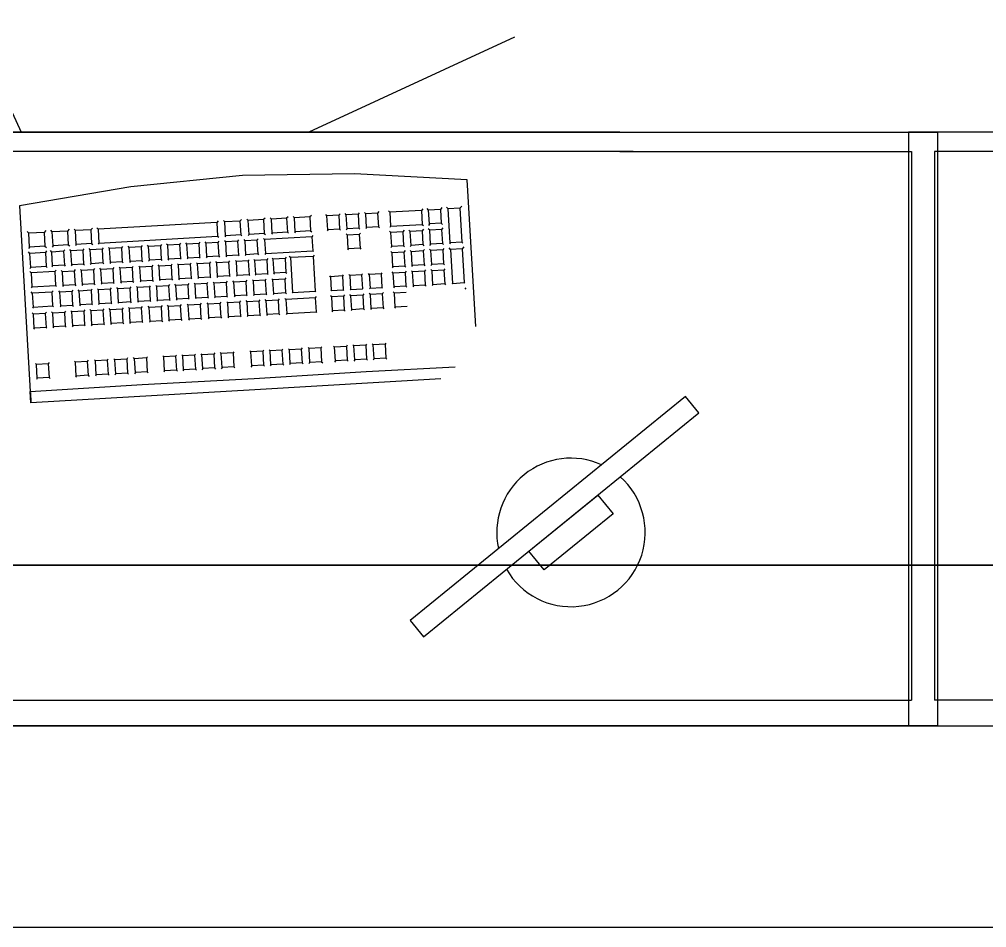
# Model space of a CAD drawing. Header units: inches. Extents: x 23 to 100097, y 11 to 104145.
# Drawn here: x 42482 to 43215, y 26370 to 27058 of the extents above; entities that cross this region are included whole.
import ezdxf

# ---------------------------------------------------------------- set-up
doc = ezdxf.new("R2010")
doc.units = ezdxf.units.IN
doc.header["$MEASUREMENT"] = 0
doc.layers.add('Divar', color=7, linetype='Continuous', lineweight=25)
doc.layers.add('TEKST', color=7, linetype='Continuous')

# ---------------------------------------------------------------- blocks, each defined once
blk = doc.blocks.new('ddddddddddddddddsss')
for p, q in [((93848.57368, -101295.14421), (93907.81223, -101423.28972)), ((94281.62075, -101351.29322), (94125.81531, -101423.28972)), ((94361.52183, -101423.30631), (93884.78636, -101423.30631)), ((93884.80338, -101423.28972), (94361.53471, -101423.28972)), ((94298.88357, -101423.28972), (94298.9556, -101423.30631)), ((94371.63011, -101437.78995), (93869.60033, -101438.02027)), ((94075.46102, -101456.12454), (93990.83282, -101464.61776)), ((94160.50836, -101454.86712), (94075.46102, -101456.12454)), ((94245.88615, -101459.30341), (94160.50836, -101454.86712)), ((94246.3711, -101467.66819), (94245.88615, -101459.30341)), ((93990.83282, -101464.61776), (93906.54458, -101478.97095)), ((94252.33618, -101570.54714), (94246.3711, -101467.66819)), ((93906.54458, -101478.97095), (93914.70257, -101619.6732)), ((94212.1411, -101481.25662), (94211.21241, -101482.57669)), ((94216.55008, -101482.26742), (94215.41569, -101481.05749)), ((94226.61087, -101480.37771), (94225.51638, -101481.74757)), ((94231.42439, -101481.40539), (94230.06383, -101479.95399)), ((94240.3907, -101480.88583), (94231.42439, -101481.40539)), ((94232.91442, -101507.10653), (94231.42439, -101481.40539)), ((94241.69032, -101479.25848), (94240.3907, -101480.88583)), ((94240.3907, -101480.88583), (94241.88072, -101506.58611)), ((94092.60341, -101488.37913), (94091.45686, -101489.51782)), ((94097.42166, -101489.17192), (94096.4645, -101488.1514)), ((94108.99564, -101488.50102), (94097.42166, -101489.17192)), ((94110.16223, -101487.34287), (94108.99564, -101488.50102)), ((94108.99564, -101488.50102), (94109.6059, -101499.02586)), ((94114.96045, -101488.1514), (94113.98727, -101487.11713)), ((94126.53428, -101487.48449), (94114.96045, -101488.1514)), ((94115.57071, -101498.67996), (94114.96045, -101488.1514)), ((94127.72047, -101486.30689), (94126.53428, -101487.48449)), ((94126.53428, -101487.48449), (94127.14454, -101498.00962)), ((94139.58513, -101486.72804), (94138.63642, -101485.71609)), ((94148.55143, -101486.20848), (94139.58513, -101486.72804)), ((94140.19538, -101497.25317), (94139.58513, -101486.72804)), ((94149.45208, -101485.08094), (94148.55143, -101486.20848)), ((94148.55143, -101486.20848), (94149.16169, -101496.73361)), ((94154.19781, -101485.88146), (94153.2418, -101484.86122)), ((94163.1641, -101485.36161), (94154.19781, -101485.88146)), ((94154.80806, -101496.40602), (94154.19781, -101485.88146)), ((94164.06905, -101484.22836), (94163.1641, -101485.36161)), ((94163.1641, -101485.36161), (94163.77436, -101495.88617)), ((94168.95253, -101485.02601), (94167.98192, -101483.99061)), ((94177.91855, -101484.50617), (94168.95253, -101485.02601)), ((94169.5625, -101495.55115), (94168.95253, -101485.02601)), ((94178.85782, -101483.33029), (94177.91855, -101484.50617)), ((94177.91855, -101484.50617), (94178.5288, -101495.0313)), ((94187.18282, -101483.96944), (94186.12024, -101482.83619)), ((94211.21241, -101482.57669), (94187.18282, -101483.96944)), ((94187.18282, -101483.96944), (94187.79308, -101494.49457)), ((94211.21241, -101482.57669), (94211.82238, -101493.10182)), ((94225.51638, -101481.74757), (94216.55008, -101482.26742)), ((94217.16034, -101492.79255), (94216.55008, -101482.26742)), ((94225.51638, -101481.74757), (94226.12664, -101492.2727)), ((93961.79437, -101495.85756), (93960.53759, -101497.10497)), ((93966.11659, -101496.78167), (93965.08061, -101495.67703)), ((94056.07402, -101491.56803), (93966.11659, -101496.78167)), ((94057.20698, -101490.44365), (94056.07402, -101491.56803)), ((94056.07402, -101491.56803), (94056.68427, -101502.09316)), ((94062.03896, -101491.22213), (94061.09969, -101490.2202)), ((94073.61295, -101490.5518), (94062.03896, -101491.22213)), ((94062.64922, -101501.74755), (94062.03896, -101491.22213)), ((94074.74291, -101489.42999), (94073.61295, -101490.5518)), ((94073.61295, -101490.5518), (94074.2232, -101501.07664)), ((94079.88273, -101490.18816), (94078.94203, -101489.1848)), ((94091.45686, -101489.51782), (94079.88273, -101490.18816)), ((94080.49299, -101500.71329), (94079.88273, -101490.18816)), ((94091.45686, -101489.51782), (94092.06712, -101500.04238)), ((94098.03192, -101499.69677), (94097.42166, -101489.17192)), ((94163.77436, -101495.88617), (94154.80806, -101496.40602)), ((94163.77436, -101495.88617), (94164.49921, -101496.60457)), ((94169.5625, -101495.55115), (94168.96841, -101496.39772)), ((94178.5288, -101495.0313), (94169.5625, -101495.55115)), ((94178.5288, -101495.0313), (94179.29055, -101495.78661)), ((94187.79308, -101494.49457), (94187.12346, -101495.44929)), ((94187.79308, -101494.49457), (94211.82238, -101493.10182)), ((94211.82238, -101493.10182), (94212.61817, -101493.99303)), ((94217.16034, -101492.79255), (94216.43135, -101493.83139)), ((94226.12664, -101492.2727), (94217.16034, -101492.79255)), ((94226.12664, -101492.2727), (94227.0559, -101493.19395)), ((94227.42325, -101495.79891), (94226.40487, -101497.07407)), ((93913.5729, -101499.82723), (93912.39573, -101498.57153)), ((93925.14695, -101499.15632), (93913.5729, -101499.82723)), ((93914.18315, -101510.35179), (93913.5729, -101499.82723)), ((93926.51774, -101497.79533), (93925.14695, -101499.15632)), ((93925.14695, -101499.15632), (93925.75721, -101509.67859)), ((93931.34321, -101498.79726), (93930.21382, -101497.59249)), ((93942.91727, -101498.12635), (93931.34321, -101498.79726)), ((93931.95347, -101509.3224), (93931.34321, -101498.79726)), ((93944.23091, -101496.82201), (93942.91727, -101498.12635)), ((93942.91727, -101498.12635), (93943.52752, -101508.65148)), ((93948.96354, -101497.77588), (93947.88128, -101496.62174)), ((93960.53759, -101497.10497), (93948.96354, -101497.77588)), ((93949.57379, -101508.30101), (93948.96354, -101497.77588)), ((93960.53759, -101497.10497), (93961.14778, -101507.63038)), ((93966.11659, -101496.78167), (93966.72685, -101507.3068)), ((93966.72685, -101507.3068), (94056.68427, -101502.09316)), ((94056.68427, -101502.09316), (94057.57033, -101502.78925)), ((94062.64922, -101501.74755), (94062.07415, -101502.56781)), ((94074.2232, -101501.07664), (94062.64922, -101501.74755)), ((94074.2232, -101501.07664), (94075.10912, -101501.77273)), ((94080.49299, -101500.71329), (94079.91678, -101501.53526)), ((94092.06712, -101500.04238), (94080.49299, -101500.71329)), ((94092.06712, -101500.04238), (94092.97034, -101500.75191)), ((94128.17723, -101502.59413), (94092.30787, -101504.67295)), ((94098.03192, -101499.69677), (94097.44183, -101500.53734)), ((94109.6059, -101499.02586), (94098.03192, -101499.69677)), ((94109.6059, -101499.02586), (94110.53001, -101499.7517)), ((94115.57071, -101498.67996), (94114.9676, -101499.54027)), ((94127.14454, -101498.00962), (94115.57071, -101498.67996)), ((94127.14454, -101498.00962), (94128.08925, -101498.75206)), ((94128.84142, -101501.57331), (94128.17723, -101502.59413)), ((94128.17723, -101502.59413), (94128.78749, -101513.11869)), ((94140.19538, -101497.25317), (94139.61388, -101498.0823)), ((94149.16169, -101496.73361), (94140.19538, -101497.25317)), ((94149.16169, -101496.73361), (94149.88238, -101497.44772)), ((94155.08644, -101501.2071), (94154.20696, -101500.2684)), ((94154.80806, -101496.40602), (94154.22627, -101497.23571)), ((94164.05274, -101500.68754), (94155.08644, -101501.2071)), ((94155.6967, -101511.73252), (94155.08644, -101501.2071)), ((94164.88558, -101499.64441), (94164.05274, -101500.68754)), ((94164.05274, -101500.68754), (94164.66299, -101511.21267)), ((94188.07146, -101499.29594), (94187.08526, -101498.24365)), ((94197.03776, -101498.77609), (94188.07146, -101499.29594)), ((94188.68171, -101509.8205), (94188.07146, -101499.29594)), ((94197.99191, -101497.58133), (94197.03776, -101498.77609)), ((94197.03776, -101498.77609), (94197.64802, -101509.30065)), ((94202.68413, -101498.44851), (94201.66203, -101497.35817)), ((94211.65043, -101497.92894), (94202.68413, -101498.44851)), ((94203.29439, -101508.97392), (94202.68413, -101498.44851)), ((94212.63863, -101496.69184), (94211.65043, -101497.92894)), ((94211.65043, -101497.92894), (94212.26069, -101508.45408)), ((94217.43857, -101497.59249), (94216.38071, -101496.46524)), ((94226.40487, -101497.07407), (94217.43857, -101497.59249)), ((94218.04883, -101508.11848), (94217.43857, -101497.59249)), ((94226.40487, -101497.07407), (94227.01513, -101507.59863)), ((93914.18315, -101510.35179), (93913.4405, -101511.41065)), ((93925.75721, -101509.67859), (93914.18315, -101510.35179)), ((93925.75721, -101509.67859), (93926.85613, -101510.54062)), ((93931.95347, -101509.3224), (93931.25009, -101510.32547)), ((93943.52752, -101508.65148), (93931.95347, -101509.3224)), ((93943.52752, -101508.65148), (93944.56636, -101509.46773)), ((93949.57379, -101508.30101), (93948.90904, -101509.24858)), ((93961.14778, -101507.63038), (93949.57379, -101508.30101)), ((93961.14778, -101507.63038), (93962.12717, -101508.39972)), ((93966.72685, -101507.3068), (93966.09985, -101508.20088)), ((93969.90966, -101510.77551), (93969.07932, -101511.81492)), ((93974.847, -101511.48046), (93973.96609, -101510.54062)), ((93983.81338, -101510.96062), (93974.847, -101511.48046)), ((93984.64214, -101509.92292), (93983.81338, -101510.96062)), ((93983.81338, -101510.96062), (93984.42356, -101521.48603)), ((93989.75064, -101510.61672), (93988.87145, -101509.67859)), ((93998.71694, -101510.09716), (93989.75064, -101510.61672)), ((93990.36089, -101521.14185), (93989.75064, -101510.61672)), ((93999.53906, -101509.06404), (93998.71694, -101510.09716)), ((93998.71694, -101510.09716), (93999.3272, -101520.62229)), ((94004.31554, -101509.77243), (94003.44635, -101508.84546)), ((94013.28155, -101509.24858), (94004.31554, -101509.77243)), ((94004.92579, -101520.29757), (94004.31554, -101509.77243)), ((94014.09108, -101508.2395), (94013.28155, -101509.24858)), ((94013.28155, -101509.24858), (94013.89181, -101519.778)), ((94018.88029, -101508.92872), (94018.0247, -101508.01576)), ((94027.84659, -101508.40887), (94018.88029, -101508.92872)), ((94019.49055, -101519.45328), (94018.88029, -101508.92872)), ((94028.6431, -101507.4118), (94027.84659, -101508.40887)), ((94027.84659, -101508.40887), (94028.45684, -101518.93343)), ((94033.4027, -101508.08672), (94032.56098, -101507.18836)), ((94042.369, -101507.56687), (94033.4027, -101508.08672)), ((94034.01295, -101518.61128), (94033.4027, -101508.08672)), ((94043.15263, -101506.58611), (94042.369, -101507.56687)), ((94042.369, -101507.56687), (94042.97926, -101518.09229)), ((94047.96759, -101507.24243), (94047.13947, -101506.35923)), ((94056.93389, -101506.72315), (94047.96759, -101507.24243)), ((94048.57785, -101517.76756), (94047.96759, -101507.24243)), ((94057.71238, -101505.74869), (94056.93389, -101506.72315)), ((94056.93389, -101506.72315), (94057.54415, -101517.24771)), ((94062.82875, -101506.38097), (94062.00263, -101505.49978)), ((94071.79505, -101505.86199), (94062.82875, -101506.38097)), ((94063.439, -101516.90611), (94062.82875, -101506.38097)), ((94072.57325, -101504.88752), (94071.79505, -101505.86199)), ((94071.79505, -101505.86199), (94072.40531, -101516.38654)), ((94077.56302, -101505.52725), (94076.73689, -101504.64605)), ((94086.52903, -101505.00769), (94077.56302, -101505.52725)), ((94078.17327, -101516.05238), (94077.56302, -101505.52725)), ((94087.3151, -101504.02321), (94086.52903, -101505.00769)), ((94086.52903, -101505.00769), (94087.13929, -101515.53282)), ((94092.30787, -101504.67295), (94091.46944, -101503.77888)), ((94092.30787, -101504.67295), (94092.91813, -101515.19751)), ((94188.68171, -101509.8205), (94188.0746, -101510.68596)), ((94197.64802, -101509.30065), (94188.68171, -101509.8205)), ((94197.64802, -101509.30065), (94198.42579, -101510.07198)), ((94203.29439, -101508.97392), (94202.65781, -101509.88086)), ((94212.26069, -101508.45408), (94203.29439, -101508.97392)), ((94212.26069, -101508.45408), (94213.07522, -101509.26145)), ((94218.04883, -101508.11848), (94217.38564, -101509.06404)), ((94227.01513, -101507.59863), (94218.04883, -101508.11848)), ((94227.01513, -101507.59863), (94227.83839, -101508.40887)), ((94233.20152, -101512.05753), (94232.08329, -101510.86449)), ((94232.91442, -101507.10653), (94232.32433, -101507.94796)), ((94241.88072, -101506.58611), (94232.91442, -101507.10653)), ((94241.88072, -101506.58611), (94242.61343, -101507.3068)), ((94243.22282, -101510.21704), (94242.16782, -101511.53797)), ((93914.46175, -101515.15316), (93913.39065, -101514.01104)), ((93926.15975, -101514.47509), (93914.46175, -101515.15316)), ((93915.07201, -101525.67829), (93914.46175, -101515.15316)), ((93927.04388, -101513.25516), (93926.15975, -101514.47509)), ((93926.15975, -101514.47509), (93926.77001, -101525.00023)), ((93930.93631, -101514.02506), (93929.91907, -101512.94073)), ((93939.90261, -101513.50607), (93930.93631, -101514.02506)), ((93931.54656, -101524.55047), (93930.93631, -101514.02506)), ((93940.83308, -101512.34106), (93939.90261, -101513.50607)), ((93939.90261, -101513.50607), (93940.51286, -101524.03063)), ((93945.54812, -101513.17848), (93944.60827, -101512.17541)), ((93954.51442, -101512.65864), (93945.54812, -101513.17848)), ((93946.15838, -101523.70361), (93945.54812, -101513.17848)), ((93955.3728, -101511.58404), (93954.51442, -101512.65864)), ((93954.51442, -101512.65864), (93955.12468, -101523.18405)), ((93960.11302, -101512.33477), (93959.21215, -101511.37375)), ((93969.07932, -101511.81492), (93960.11302, -101512.33477)), ((93960.72327, -101522.85933), (93960.11302, -101512.33477)), ((93969.07932, -101511.81492), (93969.68929, -101522.33976)), ((93975.45725, -101522.0056), (93974.847, -101511.48046)), ((94042.97926, -101518.09229), (94034.01295, -101518.61128)), ((94042.97926, -101518.09229), (94043.57664, -101518.68395)), ((94048.57785, -101517.76756), (94048.09562, -101518.45478)), ((94057.54415, -101517.24771), (94048.57785, -101517.76756)), ((94057.54415, -101517.24771), (94058.14125, -101517.83966)), ((94063.439, -101516.90611), (94062.95678, -101517.59361)), ((94072.40531, -101516.38654), (94063.439, -101516.90611)), ((94072.40531, -101516.38654), (94073.0024, -101516.9782)), ((94078.17327, -101516.05238), (94077.69133, -101516.73931)), ((94087.13929, -101515.53282), (94078.17327, -101516.05238)), ((94087.13929, -101515.53282), (94087.74454, -101516.13277)), ((94092.91813, -101515.19751), (94092.42589, -101515.8996)), ((94092.91813, -101515.19751), (94128.78749, -101513.11869)), ((94108.60311, -101517.98729), (94107.82177, -101518.96576)), ((94111.99714, -101518.26624), (94110.99464, -101517.38562)), ((94128.98261, -101517.42367), (94111.99714, -101518.26624)), ((94111.99714, -101518.26624), (94113.53323, -101544.75474)), ((94128.78749, -101513.11869), (94129.32149, -101513.76213)), ((94129.84778, -101516.32074), (94128.98261, -101517.42367)), ((94128.98261, -101517.42367), (94130.51039, -101543.77426)), ((94155.6967, -101511.73252), (94155.17785, -101512.47238)), ((94164.66299, -101511.21267), (94155.6967, -101511.73252)), ((94164.66299, -101511.21267), (94165.30987, -101511.85383)), ((94188.95995, -101514.62158), (94188.05, -101513.65084)), ((94197.92639, -101514.10202), (94188.95995, -101514.62158)), ((94189.57021, -101525.14671), (94188.95995, -101514.62158)), ((94198.80845, -101512.99738), (94197.92639, -101514.10202)), ((94197.92639, -101514.10202), (94198.53665, -101524.62715)), ((94203.57277, -101513.775), (94202.62705, -101512.76592)), ((94212.53907, -101513.25516), (94203.57277, -101513.775)), ((94204.18302, -101524.29957), (94203.57277, -101513.775)), ((94213.45488, -101512.10846), (94212.53907, -101513.25516)), ((94212.53907, -101513.25516), (94213.14932, -101523.78057)), ((94218.3272, -101512.91956), (94217.35403, -101511.88129)), ((94227.29351, -101512.39971), (94218.3272, -101512.91956)), ((94218.93746, -101523.44469), (94218.3272, -101512.91956)), ((94228.21204, -101511.25015), (94227.29351, -101512.39971)), ((94227.29351, -101512.39971), (94227.90376, -101522.92484)), ((94242.16782, -101511.53797), (94233.20152, -101512.05753)), ((94233.20152, -101512.05753), (94234.69183, -101537.75868)), ((94242.16782, -101511.53797), (94243.65784, -101537.23882)), ((93915.07201, -101525.67829), (93914.4164, -101526.61356)), ((93926.77001, -101525.00023), (93915.07201, -101525.67829)), ((93926.77001, -101525.00023), (93927.48362, -101525.77385)), ((93931.54656, -101524.55047), (93930.93509, -101525.42223)), ((93940.51286, -101524.03063), (93931.54656, -101524.55047)), ((93940.51286, -101524.03063), (93941.24235, -101524.75361)), ((93946.15838, -101523.70361), (93945.60992, -101524.48582)), ((93955.12468, -101523.18405), (93946.15838, -101523.70361)), ((93955.12468, -101523.18405), (93955.77649, -101523.82778)), ((93960.72327, -101522.85933), (93960.20121, -101523.60348)), ((93969.68929, -101522.33976), (93960.72327, -101522.85933)), ((93969.68929, -101522.33976), (93970.33445, -101522.97949)), ((93975.45725, -101522.0056), (93974.93698, -101522.74746)), ((93984.42356, -101521.48603), (93975.45725, -101522.0056)), ((93982.92181, -101526.39011), (93982.10298, -101525.51664)), ((93984.42356, -101521.48603), (93985.06664, -101522.12347)), ((93990.36089, -101521.14185), (93989.84205, -101521.88143)), ((93999.3272, -101520.62229), (93990.36089, -101521.14185)), ((93992.65801, -101524.90667), (93991.88811, -101525.87055)), ((93997.82545, -101525.52666), (93997.01077, -101524.65748)), ((94006.79146, -101525.00681), (93997.82545, -101525.52666)), ((93998.43571, -101536.05121), (93997.82545, -101525.52666)), ((93999.3272, -101520.62229), (93999.96349, -101521.25257)), ((94004.92579, -101520.29757), (94004.41553, -101521.02541)), ((94013.89181, -101519.778), (94004.92579, -101520.29757)), ((94007.54935, -101524.05752), (94006.79146, -101525.00681)), ((94006.79146, -101525.00681), (94007.40172, -101535.53194)), ((94012.39006, -101524.68208), (94011.5894, -101523.82778)), ((94021.35636, -101524.16252), (94012.39006, -101524.68208)), ((94013.00032, -101535.2075), (94012.39006, -101524.68208)), ((94013.89181, -101519.778), (94014.51437, -101520.39484)), ((94019.49055, -101519.45328), (94018.99158, -101520.1651)), ((94028.45684, -101518.93343), (94019.49055, -101519.45328)), ((94022.10137, -101523.22954), (94021.35636, -101524.16252)), ((94021.35636, -101524.16252), (94021.96661, -101534.68765)), ((94026.9551, -101523.83779), (94026.16789, -101522.99637)), ((94035.9214, -101523.31881), (94026.9551, -101523.83779)), ((94027.56535, -101534.36293), (94026.9551, -101523.83779)), ((94028.45684, -101518.93343), (94029.06524, -101519.5371)), ((94034.01295, -101518.61128), (94033.52515, -101519.30736)), ((94036.65353, -101522.40184), (94035.9214, -101523.31881)), ((94035.9214, -101523.31881), (94036.53166, -101533.84336)), ((94041.4775, -101522.99637), (94040.70202, -101522.16925)), ((94050.44381, -101522.47681), (94041.4775, -101522.99637)), ((94042.08776, -101533.52178), (94041.4775, -101522.99637)), ((94051.17423, -101521.56214), (94050.44381, -101522.47681)), ((94050.44381, -101522.47681), (94051.05406, -101533.00194)), ((94056.04211, -101522.15208), (94055.26692, -101521.32525)), ((94065.00842, -101521.63252), (94056.04211, -101522.15208)), ((94056.65237, -101532.67721), (94056.04211, -101522.15208)), ((94065.73883, -101520.71842), (94065.00842, -101521.63252)), ((94065.00842, -101521.63252), (94065.61867, -101532.15765)), ((94070.90356, -101521.29091), (94070.12836, -101520.46408)), ((94079.86957, -101520.77106), (94070.90356, -101521.29091)), ((94071.51381, -101531.81604), (94070.90356, -101521.29091)), ((94080.60113, -101519.85582), (94079.86957, -101520.77106)), ((94079.86957, -101520.77106), (94080.47983, -101531.2962)), ((94084.96376, -101520.47638), (94084.18414, -101519.64439)), ((94093.93007, -101519.95653), (94084.96376, -101520.47638)), ((94085.57402, -101531.00094), (94084.96376, -101520.47638)), ((94094.67394, -101519.02555), (94093.93007, -101519.95653)), ((94093.93007, -101519.95653), (94094.54033, -101530.48109)), ((94098.85546, -101519.4856), (94098.03564, -101518.61128)), ((94107.82177, -101518.96576), (94098.85546, -101519.4856)), ((94099.46572, -101530.01074), (94098.85546, -101519.4856)), ((94107.82177, -101518.96576), (94108.43202, -101529.49089)), ((94189.57021, -101525.14671), (94189.02589, -101525.92262)), ((94198.53665, -101524.62715), (94189.57021, -101525.14671)), ((94198.53665, -101524.62715), (94199.23646, -101525.32095)), ((94204.18302, -101524.29957), (94203.60938, -101525.11753)), ((94213.14932, -101523.78057), (94204.18302, -101524.29957)), ((94213.14932, -101523.78057), (94213.86301, -101524.48582)), ((94218.93746, -101523.44469), (94218.36097, -101524.26666)), ((94227.90376, -101522.92484), (94218.93746, -101523.44469)), ((94227.90376, -101522.92484), (94228.61945, -101523.63466)), ((93915.31462, -101529.86654), (93914.38207, -101528.87176)), ((93933.31253, -101528.8237), (93915.31462, -101529.86654)), ((93915.31462, -101529.86654), (93915.92488, -101540.3911)), ((93934.2498, -101527.78), (93933.31253, -101528.8237)), ((93933.31253, -101528.8237), (93933.92278, -101539.34826)), ((93939.01111, -101528.93499), (93938.10496, -101527.96882)), ((93947.97713, -101528.41457), (93939.01111, -101528.93499)), ((93939.62137, -101539.46013), (93939.01111, -101528.93499)), ((93948.80361, -101527.38117), (93947.97713, -101528.41457)), ((93947.97713, -101528.41457), (93948.58739, -101538.94027)), ((93953.62293, -101528.08813), (93952.7938, -101527.2035)), ((93962.58923, -101527.56857), (93953.62293, -101528.08813)), ((93954.23318, -101538.61355), (93953.62293, -101528.08813)), ((93963.36264, -101526.60011), (93962.58923, -101527.56857)), ((93962.58923, -101527.56857), (93963.19949, -101538.0937)), ((93968.18754, -101527.24384), (93967.36693, -101526.36923)), ((93977.15384, -101526.72428), (93968.18754, -101527.24384)), ((93968.79779, -101537.76926), (93968.18754, -101527.24384)), ((93977.92553, -101525.75869), (93977.15384, -101526.72428)), ((93977.15384, -101526.72428), (93977.7641, -101537.24941)), ((93991.88811, -101525.87055), (93982.92181, -101526.39011)), ((93983.53207, -101536.91553), (93982.92181, -101526.39011)), ((93991.88811, -101525.87055), (93992.49836, -101536.39568)), ((94051.05406, -101533.00194), (94042.08776, -101533.52178)), ((94051.05406, -101533.00194), (94051.59923, -101533.5421)), ((94056.65237, -101532.67721), (94056.21235, -101533.30492)), ((94065.61867, -101532.15765), (94056.65237, -101532.67721)), ((94065.61867, -101532.15765), (94066.16398, -101532.69781)), ((94071.51381, -101531.81604), (94071.07379, -101532.44347)), ((94080.47983, -101531.2962), (94071.51381, -101531.81604)), ((94080.47983, -101531.2962), (94081.026, -101531.83779)), ((94085.57402, -101531.00094), (94085.13014, -101531.63437)), ((94094.54033, -101530.48109), (94085.57402, -101531.00094)), ((94094.54033, -101530.48109), (94095.0998, -101531.03613)), ((94099.46572, -101530.01074), (94098.98908, -101530.69051)), ((94108.43202, -101529.49089), (94099.46572, -101530.01074)), ((94108.43202, -101529.49089), (94109.03227, -101530.0857)), ((94142.25118, -101532.70668), (94141.61946, -101532.03291)), ((94151.21747, -101532.18683), (94142.25118, -101532.70668)), ((94142.25118, -101532.70668), (94142.86143, -101543.23181)), ((94151.81243, -101531.44153), (94151.21747, -101532.18683)), ((94151.21747, -101532.18683), (94151.82773, -101542.70967)), ((94156.86385, -101531.85924), (94156.23185, -101531.18547)), ((94165.83015, -101531.34025), (94156.86385, -101531.85924)), ((94156.86385, -101531.85924), (94157.47411, -101542.38466)), ((94166.42896, -101530.59067), (94165.83015, -101531.34025)), ((94165.83015, -101531.34025), (94166.44041, -101541.86481)), ((94171.61828, -101531.00094), (94170.97141, -101530.31429)), ((94180.58459, -101530.48109), (94171.61828, -101531.00094)), ((94171.61828, -101531.00094), (94172.22854, -101541.52979)), ((94181.21773, -101529.69202), (94180.58459, -101530.48109)), ((94180.58459, -101530.48109), (94181.19485, -101541.00994)), ((94189.84858, -101529.94808), (94189.01516, -101529.05859)), ((94198.81489, -101529.42823), (94189.84858, -101529.94808)), ((94190.45884, -101540.47321), (94189.84858, -101529.94808)), ((94199.6247, -101528.41457), (94198.81489, -101529.42823)), ((94198.81489, -101529.42823), (94199.42514, -101539.95336)), ((94204.46126, -101529.10065), (94203.59608, -101528.17797)), ((94213.42756, -101528.58166), (94204.46126, -101529.10065)), ((94205.07151, -101539.62606), (94204.46126, -101529.10065)), ((94214.2441, -101527.55913), (94213.42756, -101528.58166)), ((94213.42756, -101528.58166), (94214.03782, -101539.10622)), ((94219.21612, -101528.24577), (94218.34866, -101527.32081)), ((94228.18214, -101527.72621), (94219.21612, -101528.24577)), ((94219.82638, -101538.77119), (94219.21612, -101528.24577)), ((94229.00068, -101526.70139), (94228.18214, -101527.72621)), ((94228.18214, -101527.72621), (94228.7924, -101538.25134)), ((93915.92488, -101540.3911), (93933.92278, -101539.34826)), ((93933.92278, -101539.34826), (93934.61422, -101539.95336)), ((93939.62137, -101539.46013), (93939.10045, -101540.20256)), ((93948.58739, -101538.94027), (93939.62137, -101539.46013)), ((93948.58739, -101538.94027), (93949.2108, -101539.55854)), ((93954.23318, -101538.61355), (93953.7609, -101539.28617)), ((93963.19949, -101538.0937), (93954.23318, -101538.61355)), ((93963.19949, -101538.0937), (93963.78307, -101538.67191)), ((93968.79779, -101537.76926), (93968.3273, -101538.43989)), ((93977.7641, -101537.24941), (93968.79779, -101537.76926)), ((93977.7641, -101537.24941), (93978.34567, -101537.82591)), ((93983.53207, -101536.91553), (93983.06307, -101537.58387)), ((93992.49836, -101536.39568), (93983.53207, -101536.91553)), ((93992.49836, -101536.39568), (93993.07787, -101536.96989)), ((93995.97007, -101541.00994), (93995.17729, -101540.16565)), ((93998.43571, -101536.05121), (93997.97021, -101536.71497)), ((94007.40172, -101535.53194), (93998.43571, -101536.05121)), ((94005.67409, -101539.56856), (94004.93638, -101540.4921)), ((94007.40172, -101535.53194), (94007.96863, -101536.09384)), ((94010.53497, -101540.16565), (94009.75577, -101539.33596)), ((94019.50127, -101539.64752), (94010.53497, -101540.16565)), ((94011.14522, -101550.6925), (94010.53497, -101540.16565)), ((94013.00032, -101535.2075), (94012.54627, -101535.85495)), ((94021.96661, -101534.68765), (94013.00032, -101535.2075)), ((94020.22611, -101538.74001), (94019.50127, -101539.64752)), ((94019.50127, -101539.64752), (94020.11153, -101550.17294)), ((94021.96661, -101534.68765), (94022.5198, -101535.23611)), ((94025.10001, -101539.32308), (94024.33411, -101538.50626)), ((94034.06603, -101538.8038), (94025.10001, -101539.32308)), ((94025.70998, -101549.84821), (94025.10001, -101539.32308)), ((94027.56535, -101534.36293), (94027.12232, -101534.99464)), ((94036.53166, -101533.84336), (94027.56535, -101534.36293)), ((94034.78371, -101537.90516), (94034.06603, -101538.8038)), ((94034.06603, -101538.8038), (94034.67628, -101549.32836)), ((94036.53166, -101533.84336), (94037.07711, -101534.3841)), ((94039.62242, -101538.48165), (94038.86038, -101537.66884)), ((94048.58843, -101537.96181), (94039.62242, -101538.48165)), ((94040.23267, -101549.00679), (94039.62242, -101538.48165)), ((94042.08776, -101533.52178), (94041.64745, -101534.14921)), ((94049.30627, -101537.06373), (94048.58843, -101537.96181)), ((94048.58843, -101537.96181), (94049.19869, -101548.48722)), ((94054.18703, -101537.63737), (94053.42499, -101536.82455)), ((94063.15333, -101537.11752), (94054.18703, -101537.63737)), ((94054.79728, -101548.1625), (94054.18703, -101537.63737)), ((94063.87087, -101536.21944), (94063.15333, -101537.11752)), ((94063.15333, -101537.11752), (94063.76359, -101547.64265)), ((94069.04818, -101536.77591), (94068.28643, -101535.96396)), ((94078.01449, -101536.25635), (94069.04818, -101536.77591)), ((94069.65844, -101547.30105), (94069.04818, -101536.77591)), ((94078.73203, -101535.35856), (94078.01449, -101536.25635)), ((94078.01449, -101536.25635), (94078.62474, -101546.78148)), ((94083.78245, -101535.92218), (94083.01813, -101535.10651)), ((94092.74875, -101535.40262), (94083.78245, -101535.92218)), ((94084.39271, -101546.44731), (94083.78245, -101535.92218)), ((94093.47803, -101534.48967), (94092.74875, -101535.40262)), ((94092.74875, -101535.40262), (94093.35901, -101545.92775)), ((94098.6436, -101535.06102), (94097.86555, -101534.23075)), ((94107.60991, -101534.54117), (94098.6436, -101535.06102)), ((94099.25386, -101545.58614), (94098.6436, -101535.06102)), ((94108.35235, -101533.61191), (94107.60991, -101534.54117)), ((94107.60991, -101534.54117), (94108.22017, -101545.0663)), ((94199.42514, -101539.95336), (94190.45884, -101540.47321)), ((94199.42514, -101539.95336), (94200.02924, -101540.55246)), ((94205.07151, -101539.62606), (94204.58342, -101540.32215)), ((94214.03782, -101539.10622), (94205.07151, -101539.62606)), ((94214.03782, -101539.10622), (94214.64407, -101539.70674)), ((94219.82638, -101538.77119), (94219.33643, -101539.46899)), ((94228.7924, -101538.25134), (94219.82638, -101538.77119)), ((94228.7924, -101538.25134), (94229.40051, -101538.85359)), ((94234.69183, -101537.75868), (94234.30573, -101538.19441)), ((94234.69183, -101537.75868), (94243.65784, -101537.23882)), ((94243.65784, -101537.23882), (94244.12548, -101537.65253)), ((93916.20347, -101545.19247), (93915.31283, -101544.24261)), ((93915.92488, -101540.3911), (93915.38257, -101541.15986)), ((93931.01362, -101544.33388), (93916.20347, -101545.19247)), ((93916.20347, -101545.19247), (93916.81372, -101555.7176)), ((93931.91542, -101543.33023), (93931.01362, -101544.33388)), ((93931.01362, -101544.33388), (93931.62359, -101554.85929)), ((93937.15574, -101544.42), (93936.29643, -101543.50361)), ((93946.12204, -101543.901), (93937.15574, -101544.42)), ((93937.766, -101554.94541), (93937.15574, -101544.42)), ((93946.91011, -101542.91424), (93946.12204, -101543.901)), ((93946.12204, -101543.901), (93946.7323, -101554.42556)), ((93951.76784, -101543.57227), (93950.9689, -101542.7214)), ((93960.73386, -101543.05242), (93951.76784, -101543.57227)), ((93952.3781, -101554.09683), (93951.76784, -101543.57227)), ((93961.48502, -101542.11315), (93960.73386, -101543.05242)), ((93960.73386, -101543.05242), (93961.34411, -101553.57699)), ((93966.33245, -101542.72913), (93965.53558, -101541.8754)), ((93975.29875, -101542.20985), (93966.33245, -101542.72913)), ((93966.94271, -101553.25426), (93966.33245, -101542.72913)), ((93976.0482, -101541.27172), (93975.29875, -101542.20985)), ((93975.29875, -101542.20985), (93975.90901, -101552.73441)), ((93981.06679, -101541.8754), (93980.27164, -101541.02739)), ((93990.03302, -101541.35555), (93981.06679, -101541.8754)), ((93981.67697, -101552.40053), (93981.06679, -101541.8754)), ((93990.78046, -101540.42), (93990.03302, -101541.35555)), ((93990.03302, -101541.35555), (93990.64299, -101551.88097)), ((94004.93638, -101540.4921), (93995.97007, -101541.00994)), ((93996.58033, -101551.53679), (93995.97007, -101541.00994)), ((94004.93638, -101540.4921), (94005.54664, -101551.01722)), ((94063.76359, -101547.64265), (94054.79728, -101548.1625)), ((94063.76359, -101547.64265), (94064.29502, -101548.16965)), ((94069.65844, -101547.30105), (94069.22957, -101547.91273)), ((94078.62474, -101546.78148), (94069.65844, -101547.30105)), ((94078.62474, -101546.78148), (94079.15589, -101547.3082)), ((94084.39271, -101546.44731), (94083.96155, -101547.06215)), ((94093.35901, -101545.92775), (94084.39271, -101546.44731)), ((94093.35901, -101545.92775), (94093.90274, -101546.46677)), ((94099.25386, -101545.58614), (94098.81126, -101546.21729)), ((94108.22017, -101545.0663), (94099.25386, -101545.58614)), ((94108.22017, -101545.0663), (94108.77506, -101545.61647)), ((94113.53323, -101544.75474), (94113.19834, -101545.23567)), ((94113.53323, -101544.75474), (94130.51039, -101543.77426)), ((94130.51039, -101543.77426), (94130.88476, -101544.18796)), ((94143.13966, -101548.0329), (94142.29952, -101547.13653)), ((94142.86143, -101543.23181), (94142.54614, -101543.68128)), ((94142.86143, -101543.23181), (94151.82773, -101542.70967)), ((94152.10597, -101547.51333), (94143.13966, -101548.0329)), ((94151.82773, -101542.70967), (94152.21826, -101543.09877)), ((94152.89761, -101546.52256), (94152.10597, -101547.51333)), ((94152.10597, -101547.51333), (94152.71623, -101558.03789)), ((94157.75234, -101547.18574), (94156.91191, -101546.2891)), ((94157.47411, -101542.38466), (94157.15882, -101542.83384)), ((94157.47411, -101542.38466), (94166.44041, -101541.86481)), ((94166.71864, -101546.6659), (94157.75234, -101547.18574)), ((94158.3626, -101557.71088), (94157.75234, -101547.18574)), ((94166.44041, -101541.86481), (94166.83408, -101542.25506)), ((94167.51443, -101545.66998), (94166.71864, -101546.6659)), ((94166.71864, -101546.6659), (94167.3289, -101557.19131)), ((94172.50692, -101546.33087), (94171.65176, -101545.41849)), ((94172.22854, -101541.52979), (94171.90039, -101541.99728)), ((94172.22854, -101541.52979), (94181.19485, -101541.00994)), ((94181.47322, -101545.81102), (94172.50692, -101546.33087)), ((94173.11717, -101556.85543), (94172.50692, -101546.33087)), ((94181.19485, -101541.00994), (94181.62557, -101541.43709)), ((94182.3032, -101544.77218), (94181.47322, -101545.81102)), ((94181.47322, -101545.81102), (94182.08348, -101556.33644)), ((94190.73722, -101545.27372), (94189.83771, -101544.31471)), ((94190.45884, -101540.47321), (94189.97719, -101541.15986)), ((94199.70352, -101544.75474), (94190.73722, -101545.27372)), ((94191.34747, -101555.79914), (94190.73722, -101545.27372)), ((94244.79982, -101541.12009), (94243.94495, -101542.19011)), ((93916.81372, -101555.7176), (93931.62359, -101554.85929)), ((93931.62359, -101554.85929), (93932.27719, -101555.43579)), ((93937.766, -101554.94541), (93937.28113, -101555.63664)), ((93946.7323, -101554.42556), (93937.766, -101554.94541)), ((93946.7323, -101554.42556), (93947.33168, -101555.0198)), ((93952.3781, -101554.09683), (93951.92548, -101554.74371)), ((93961.34411, -101553.57699), (93952.3781, -101554.09683)), ((93961.34411, -101553.57699), (93961.90337, -101554.13317)), ((93966.94271, -101553.25426), (93966.4916, -101553.8977)), ((93975.90901, -101552.73441), (93966.94271, -101553.25426)), ((93975.90901, -101552.73441), (93976.46655, -101553.28716)), ((93981.67697, -101552.40053), (93981.22758, -101553.04111)), ((93990.64299, -101551.88097), (93981.67697, -101552.40053)), ((93990.64299, -101551.88097), (93991.19846, -101552.43114)), ((93996.58033, -101551.53679), (93996.13273, -101552.17508)), ((94005.54664, -101551.01722), (93996.58033, -101551.53679)), ((94005.54664, -101551.01722), (94006.0918, -101551.55739)), ((94011.14522, -101550.6925), (94010.70878, -101551.31477)), ((94020.11153, -101550.17294), (94011.14522, -101550.6925)), ((94014.65885, -101554.5546), (94013.88422, -101555.5242)), ((94019.42131, -101555.20319), (94018.60191, -101554.32886)), ((94028.38761, -101554.68334), (94019.42131, -101555.20319)), ((94020.11153, -101550.17294), (94020.64325, -101550.70023)), ((94025.70998, -101549.84821), (94025.28068, -101550.46047)), ((94034.67628, -101549.32836), (94025.70998, -101549.84821)), ((94029.15966, -101553.71718), (94028.38761, -101554.68334)), ((94028.38761, -101554.68334), (94028.99786, -101565.20847)), ((94034.48116, -101554.32886), (94033.66162, -101553.45654)), ((94043.44746, -101553.81102), (94034.48116, -101554.32886)), ((94035.09142, -101564.85514), (94034.48116, -101554.32886)), ((94034.67628, -101549.32836), (94035.208, -101549.85537)), ((94040.23267, -101549.00679), (94039.80352, -101549.61847)), ((94049.19869, -101548.48722), (94040.23267, -101549.00679)), ((94044.21908, -101552.84456), (94043.44746, -101553.81102)), ((94043.44746, -101553.81102), (94044.05772, -101564.33557)), ((94049.49781, -101553.45654), (94048.67842, -101552.58564)), ((94049.19869, -101548.48722), (94049.73013, -101549.01394)), ((94058.46412, -101552.94012), (94049.49781, -101553.45654)), ((94050.10807, -101563.9851), (94049.49781, -101553.45654)), ((94054.79728, -101548.1625), (94054.36841, -101548.77418)), ((94059.23573, -101551.97395), (94058.46412, -101552.94012)), ((94058.46412, -101552.94012), (94059.07437, -101563.46554)), ((94064.38615, -101552.5968), (94063.56703, -101551.72333)), ((94073.35245, -101552.07724), (94064.38615, -101552.5968)), ((94064.9964, -101563.12193), (94064.38615, -101552.5968)), ((94074.12421, -101551.11164), (94073.35245, -101552.07724)), ((94073.35245, -101552.07724), (94073.9627, -101562.60237)), ((94079.06076, -101551.74679), (94078.2418, -101550.87303)), ((94088.02706, -101551.22694), (94079.06076, -101551.74679)), ((94079.67102, -101562.27192), (94079.06076, -101551.74679)), ((94088.80541, -101550.25248), (94088.02706, -101551.22694)), ((94088.02706, -101551.22694), (94088.63732, -101561.75207)), ((94093.60691, -101550.90336), (94092.77693, -101550.01816)), ((94102.57322, -101550.3838), (94093.60691, -101550.90336)), ((94094.21717, -101561.42877), (94093.60691, -101550.90336)), ((94103.36415, -101549.39359), (94102.57322, -101550.3838)), ((94102.57322, -101550.3838), (94103.18348, -101560.90893)), ((94108.48123, -101550.04162), (94107.64152, -101549.14555)), ((94130.72397, -101548.75244), (94108.48123, -101550.04162)), ((94108.48123, -101550.04162), (94109.09149, -101560.56618)), ((94131.3697, -101547.76996), (94130.72397, -101548.75244)), ((94130.72397, -101548.75244), (94131.33422, -101559.277)), ((94143.74992, -101558.55745), (94143.13966, -101548.0329)), ((93917.1275, -101561.13151), (93916.23222, -101560.17708)), ((93916.81372, -101555.7176), (93916.30575, -101556.44173)), ((93926.09381, -101560.61195), (93917.1275, -101561.13151)), ((93917.73776, -101571.65693), (93917.1275, -101561.13151)), ((93926.90999, -101559.59057), (93926.09381, -101560.61195)), ((93926.09381, -101560.61195), (93926.70406, -101571.13708)), ((93931.67366, -101560.28895), (93930.81764, -101559.37627)), ((93940.63996, -101559.76938), (93931.67366, -101560.28895)), ((93932.28392, -101570.81379), (93931.67366, -101560.28895)), ((93941.43776, -101558.77031), (93940.63996, -101559.76938)), ((93940.63996, -101559.76938), (93941.25022, -101570.29394)), ((93946.21989, -101559.4458), (93945.37353, -101558.54286)), ((93955.18619, -101558.92624), (93946.21989, -101559.4458)), ((93946.83014, -101569.97036), (93946.21989, -101559.4458)), ((93955.9822, -101557.92946), (93955.18619, -101558.92624)), ((93955.18619, -101558.92624), (93955.79645, -101569.45137)), ((93960.76604, -101558.60266), (93959.92147, -101557.70143)), ((93969.73235, -101558.08309), (93960.76604, -101558.60266)), ((93961.3763, -101569.12779), (93960.76604, -101558.60266)), ((93970.52664, -101557.08861), (93969.73235, -101558.08309)), ((93969.73235, -101558.08309), (93970.3426, -101568.60823)), ((93975.31227, -101557.75951), (93974.46941, -101556.85543)), ((93984.27857, -101557.23995), (93975.31227, -101557.75951)), ((93975.92253, -101568.28464), (93975.31227, -101557.75951)), ((93985.07108, -101556.24775), (93984.27857, -101557.23995)), ((93984.27857, -101557.23995), (93984.88883, -101567.76508)), ((93989.8585, -101556.91637), (93989.01764, -101556.01944)), ((93998.8248, -101556.39652), (93989.8585, -101556.91637)), ((93990.46876, -101567.4415), (93989.8585, -101556.91637)), ((93999.61287, -101555.41062), (93998.8248, -101556.39652)), ((93998.8248, -101556.39652), (93999.43506, -101566.92194)), ((94004.91793, -101556.04404), (94004.08565, -101555.15627)), ((94013.88422, -101555.5242), (94004.91793, -101556.04404)), ((94005.52818, -101566.5686), (94004.91793, -101556.04404)), ((94013.88422, -101555.5242), (94014.49448, -101566.04875)), ((94020.03157, -101565.72832), (94019.42131, -101555.20319)), ((94079.67102, -101562.27192), (94079.19494, -101562.95026)), ((94088.63732, -101561.75207), (94079.67102, -101562.27192)), ((94088.63732, -101561.75207), (94089.23427, -101562.34402)), ((94094.21717, -101561.42877), (94093.73166, -101562.12057)), ((94103.18348, -101560.90893), (94094.21717, -101561.42877)), ((94103.18348, -101560.90893), (94103.78587, -101561.50602)), ((94109.09149, -101560.56618), (94108.60511, -101561.2594)), ((94109.09149, -101560.56618), (94131.33422, -101559.277)), ((94131.33422, -101559.277), (94131.83934, -101559.88011)), ((94143.74992, -101558.55745), (94143.26341, -101559.25125)), ((94152.71623, -101558.03789), (94143.74992, -101558.55745)), ((94152.71623, -101558.03789), (94153.31918, -101558.63556)), ((94158.3626, -101557.71088), (94157.87579, -101558.40468)), ((94167.3289, -101557.19131), (94158.3626, -101557.71088)), ((94167.3289, -101557.19131), (94167.93572, -101557.79299)), ((94173.11717, -101556.85543), (94172.61793, -101557.56725)), ((94182.08348, -101556.33644), (94173.11717, -101556.85543)), ((94182.08348, -101556.33644), (94182.72206, -101556.96901)), ((94191.34747, -101555.79914), (94190.83091, -101556.53557)), ((94200.31378, -101555.27929), (94191.34747, -101555.79914)), ((93955.79645, -101569.45137), (93946.83014, -101569.97036)), ((93955.79645, -101569.45137), (93956.40434, -101570.05362)), ((93961.3763, -101569.12779), (93960.88592, -101569.82702)), ((93970.3426, -101568.60823), (93961.3763, -101569.12779)), ((93970.3426, -101568.60823), (93970.9485, -101569.20876)), ((93975.92253, -101568.28464), (93975.43387, -101568.9813)), ((93984.88883, -101567.76508), (93975.92253, -101568.28464)), ((93984.88883, -101567.76508), (93985.49294, -101568.3639)), ((93990.46876, -101567.4415), (93989.98153, -101568.13587)), ((93999.43506, -101566.92194), (93990.46876, -101567.4415)), ((93999.43506, -101566.92194), (94000.03444, -101567.51589)), ((94005.52818, -101566.5686), (94005.04825, -101567.25296)), ((94014.49448, -101566.04875), (94005.52818, -101566.5686)), ((94014.49448, -101566.04875), (94015.08485, -101566.63412)), ((94020.03157, -101565.72832), (94019.5552, -101566.40752)), ((94028.99786, -101565.20847), (94020.03157, -101565.72832)), ((94028.99786, -101565.20847), (94029.58824, -101565.79327)), ((94035.09142, -101564.85514), (94034.61477, -101565.53434)), ((94044.05772, -101564.33557), (94035.09142, -101564.85514)), ((94044.05772, -101564.33557), (94044.64766, -101564.92037)), ((94050.10807, -101563.9851), (94049.63171, -101564.66431)), ((94059.07437, -101563.46554), (94050.10807, -101563.9851)), ((94059.07437, -101563.46554), (94059.66446, -101564.05005)), ((94064.9964, -101563.12193), (94064.52033, -101563.80114)), ((94073.9627, -101562.60237), (94064.9964, -101563.12193)), ((94073.9627, -101562.60237), (94074.5525, -101563.18716)), ((93917.73776, -101571.65693), (93917.22592, -101572.38621)), ((93926.70406, -101571.13708), (93917.73776, -101571.65693)), ((93926.70406, -101571.13708), (93927.31575, -101571.74362)), ((93932.28392, -101570.81379), (93931.7906, -101571.51732)), ((93941.25022, -101570.29394), (93932.28392, -101570.81379)), ((93941.25022, -101570.29394), (93941.85991, -101570.89848)), ((93946.83014, -101569.97036), (93946.33826, -101570.67188)), ((94169.61242, -101583.81571), (94168.92592, -101584.67458)), ((94174.61035, -101584.34528), (94173.88178, -101583.56766)), ((94183.57665, -101583.82543), (94174.61035, -101584.34528)), ((94184.26315, -101582.96656), (94183.57665, -101583.82543)), ((94183.57665, -101583.82543), (94184.1869, -101594.35085)), ((94039.97018, -101591.32961), (94039.28381, -101592.18877)), ((94044.8302, -101591.86691), (94044.10163, -101591.08957)), ((94053.79621, -101591.34735), (94044.8302, -101591.86691)), ((94054.48271, -101590.48818), (94053.79621, -101591.34735)), ((94053.79621, -101591.34735), (94054.40647, -101601.87248)), ((94059.44645, -101591.01976), (94058.71789, -101590.24271)), ((94068.41246, -101590.50049), (94059.44645, -101591.01976)), ((94060.0567, -101601.54489), (94059.44645, -101591.01976)), ((94069.09882, -101589.64161), (94068.41246, -101590.50049)), ((94068.41246, -101590.50049), (94069.02272, -101601.02505)), ((94081.94081, -101589.71599), (94081.21196, -101588.93837)), ((94090.90682, -101589.19672), (94081.94081, -101589.71599)), ((94082.55107, -101600.24113), (94081.94081, -101589.71599)), ((94091.59361, -101588.33727), (94090.90682, -101589.19672)), ((94090.90682, -101589.19672), (94091.51708, -101599.72156)), ((94096.41887, -101588.87686), (94095.68989, -101588.09952)), ((94105.38489, -101588.35729), (94096.41887, -101588.87686)), ((94097.02913, -101599.40199), (94096.41887, -101588.87686)), ((94106.07154, -101587.49756), (94105.38489, -101588.35729)), ((94105.38489, -101588.35729), (94105.99514, -101598.88243)), ((94111.0696, -101588.02799), (94110.34075, -101587.25037)), ((94120.03562, -101587.50814), (94111.0696, -101588.02799)), ((94111.67986, -101598.55312), (94111.0696, -101588.02799)), ((94120.72226, -101586.64497), (94120.03562, -101587.50814)), ((94120.03562, -101587.50814), (94120.64587, -101598.03327)), ((94125.96208, -101587.16482), (94125.23309, -101586.38719)), ((94134.92839, -101586.64497), (94125.96208, -101587.16482)), ((94126.57234, -101597.68995), (94125.96208, -101587.16482)), ((94135.61503, -101585.78552), (94134.92839, -101586.64497)), ((94134.92839, -101586.64497), (94135.53864, -101597.17039)), ((94145.34337, -101586.04158), (94144.61481, -101585.26453)), ((94154.30967, -101585.52174), (94145.34337, -101586.04158)), ((94145.95363, -101596.56672), (94145.34337, -101586.04158)), ((94154.99617, -101584.66285), (94154.30967, -101585.52174)), ((94154.30967, -101585.52174), (94154.91992, -101596.04715)), ((94159.95962, -101585.19444), (94159.23106, -101584.41738)), ((94168.92592, -101584.67458), (94159.95962, -101585.19444)), ((94160.56987, -101595.71956), (94159.95962, -101585.19444)), ((94168.92592, -101584.67458), (94169.53618, -101595.19972)), ((94175.2206, -101594.87041), (94174.61035, -101584.34528)), ((93919.33121, -101599.14078), (93918.60286, -101598.36372)), ((93928.29751, -101598.62093), (93919.33121, -101599.14078)), ((93928.98365, -101597.76205), (93928.29751, -101598.62093)), ((93928.29751, -101598.62093), (93928.90777, -101609.14635)), ((93948.90932, -101597.42645), (93948.18041, -101596.64883)), ((93957.87534, -101596.9066), (93948.90932, -101597.42645)), ((93949.51958, -101607.95158), (93948.90932, -101597.42645)), ((93958.56206, -101596.04715), (93957.87534, -101596.9066)), ((93957.87534, -101596.9066), (93958.48559, -101607.43174)), ((93964.07839, -101596.54755), (93963.34948, -101595.76992)), ((93973.04441, -101596.0277), (93964.07839, -101596.54755)), ((93964.68865, -101607.0721), (93964.07839, -101596.54755)), ((93973.73113, -101595.16825), (93973.04441, -101596.0277)), ((93973.04441, -101596.0277), (93973.65467, -101606.55283)), ((93978.83255, -101595.6921), (93978.1037, -101594.91447)), ((93987.79885, -101595.16825), (93978.83255, -101595.6921)), ((93979.4428, -101606.21723), (93978.83255, -101595.6921)), ((93988.48564, -101594.30736), (93987.79885, -101595.16825)), ((93987.79885, -101595.16825), (93988.40911, -101605.69738)), ((93993.75994, -101594.82721), (93993.03095, -101594.04958)), ((94002.72595, -101594.30736), (93993.75994, -101594.82721)), ((93994.37019, -101605.35234), (93993.75994, -101594.82721)), ((94003.4126, -101593.44792), (94002.72595, -101594.30736)), ((94002.72595, -101594.30736), (94003.33621, -101604.8325)), ((94015.83945, -101593.54747), (94015.11089, -101592.76985)), ((94024.80575, -101593.02763), (94015.83945, -101593.54747)), ((94016.4497, -101604.07261), (94015.83945, -101593.54747)), ((94025.49226, -101592.16875), (94024.80575, -101593.02763)), ((94024.80575, -101593.02763), (94025.41601, -101603.55304)), ((94030.31737, -101592.70834), (94029.58881, -101591.93071)), ((94039.28381, -101592.18877), (94030.31737, -101592.70834)), ((94030.92763, -101603.2329), (94030.31737, -101592.70834)), ((94039.28381, -101592.18877), (94039.89407, -101602.71391)), ((94045.44045, -101602.39204), (94044.8302, -101591.86691)), ((94105.99514, -101598.88243), (94097.02913, -101599.40199)), ((94105.99514, -101598.88243), (94106.78264, -101599.66348)), ((94111.67986, -101598.55312), (94111.04299, -101599.46064)), ((94120.64587, -101598.03327), (94111.67986, -101598.55312)), ((94120.64587, -101598.03327), (94121.43337, -101598.81433)), ((94126.57234, -101597.68995), (94125.93547, -101598.59775)), ((94135.53864, -101597.17039), (94126.57234, -101597.68995)), ((94135.53864, -101597.17039), (94136.32642, -101597.95145)), ((94145.95363, -101596.56672), (94145.31704, -101597.47395)), ((94154.91992, -101596.04715), (94145.95363, -101596.56672)), ((94154.91992, -101596.04715), (94155.70714, -101596.82764)), ((94160.56987, -101595.71956), (94159.9333, -101596.62708)), ((94169.53618, -101595.19972), (94160.56987, -101595.71956)), ((94169.53618, -101595.19972), (94170.32368, -101595.9802)), ((94175.2206, -101594.87041), (94174.58402, -101595.77764)), ((94184.1869, -101594.35085), (94175.2206, -101594.87041)), ((94184.1869, -101594.35085), (94184.97412, -101595.13134)), ((93919.94146, -101609.66591), (93919.33121, -101599.14078)), ((93979.4428, -101606.21723), (93978.80623, -101607.12532)), ((93988.40911, -101605.69738), (93979.4428, -101606.21723)), ((93988.40911, -101605.69738), (93989.19689, -101606.47844)), ((93994.37019, -101605.35234), (93993.73333, -101606.25986)), ((94003.33621, -101604.8325), (93994.37019, -101605.35234)), ((94003.33621, -101604.8325), (94004.12399, -101605.61298)), ((94016.4497, -101604.07261), (94015.81342, -101604.97955)), ((94025.41601, -101603.55304), (94016.4497, -101604.07261)), ((94025.41601, -101603.55304), (94026.20351, -101604.33325)), ((94030.92763, -101603.2329), (94030.29133, -101604.1407)), ((94039.89407, -101602.71391), (94030.92763, -101603.2329)), ((94039.89407, -101602.71391), (94040.68114, -101603.49439)), ((94045.44045, -101602.39204), (94044.80387, -101603.29984)), ((94054.40647, -101601.87248), (94045.44045, -101602.39204)), ((94054.40647, -101601.87248), (94055.19368, -101602.65297)), ((94060.0567, -101601.54489), (94059.42013, -101602.45241)), ((94069.02272, -101601.02505), (94060.0567, -101601.54489)), ((94069.02272, -101601.02505), (94069.80993, -101601.80553)), ((94082.55107, -101600.24113), (94081.9142, -101601.14893)), ((94091.51708, -101599.72156), (94082.55107, -101600.24113)), ((94084.36953, -101609.77491), (94169.18055, -101604.43539)), ((94091.51708, -101599.72156), (94092.30458, -101600.50263)), ((94097.02913, -101599.40199), (94096.39212, -101600.30979)), ((94169.18055, -101604.43539), (94236.74146, -101600.9086)), ((93919.94146, -101609.66591), (93919.3051, -101610.57314)), ((93928.90777, -101609.14635), (93919.94146, -101609.66591)), ((93928.90777, -101609.14635), (93929.69498, -101609.92626)), ((93949.51958, -101607.95158), (93948.88264, -101608.8591)), ((93958.48559, -101607.43174), (93949.51958, -101607.95158)), ((93958.48559, -101607.43174), (93959.27338, -101608.21279)), ((93964.68865, -101607.0721), (93964.05172, -101607.98019)), ((93973.65467, -101606.55283), (93964.68865, -101607.0721)), ((93973.65467, -101606.55283), (93974.44245, -101607.33331)), ((93999.50945, -101614.265), (94084.36953, -101609.77491)), ((94225.92823, -101610.20035), (94084.86878, -101618.38602)), ((93914.70257, -101619.6732), (93999.50945, -101614.265)), ((93915.19739, -101628.20619), (93914.70257, -101619.6732)), ((93914.74334, -101620.37586), (93915.19739, -101628.20619)), ((94084.86878, -101618.38602), (93915.19739, -101628.20619)), ((93425.93993, -101853.4599), (94582.63866, -101853.4599)), ((95756.75508, -101853.4599), (94600.05635, -101853.4599)), ((94602.23667, -101873.05791), (93400.98802, -101873.05791)), ((94580.45834, -101873.05791), (95781.70699, -101873.05791))]:
    blk.add_line(p, q)
at = {"layer": 'Divar'}
for p, q in [((94361.52183, -101423.30631), (94602.23667, -101423.30631)), ((94821.17318, -101423.30631), (94580.45834, -101423.30631)), ((94580.45834, -101423.30631), (94580.45834, -101873.05791)), ((94602.23667, -101423.30631), (94602.23667, -101873.05791)), ((94361.51948, -101437.79459), (94582.63866, -101437.79459)), ((94582.63866, -101437.79459), (94582.63866, -101853.4599)), ((94821.17553, -101437.79459), (94600.05635, -101437.79459)), ((94600.05635, -101437.79459), (94600.05635, -101853.4599))]:
    blk.add_line(p, q, dxfattribs=at)
for points in [[(94212.77064, -101805.52119), (94421.44962, -101635.80931), (94411.33621, -101623.37379), (94202.65723, -101793.08567)], [(94292.66736, -101740.54377), (94344.82069, -101698.12915), (94356.39276, -101712.35825), (94304.23942, -101754.77287)], [(93326.90757, -101873.05791), (95865.90351, -101873.05791), (95865.90351, -102025.82122), (93326.90757, -102025.82122)]]:
    blk.add_lwpolyline(points, close=True, dxfattribs=at)
for start, end in [(65.7239076, 192.51678262), (209.74125384, 48.49943638)]:
    blk.add_arc((94324.53006, -101726.45098), 56.27137, start, end, dxfattribs=at)

msp = doc.modelspace()

# ---------------------------------------------------------------- linework, layer by layer
at = {"layer": 'TEKST', "color": 3, "lineweight": 35, "ltscale": 0.95}
msp.add_line((47516.86, 26644.21), (42471.11, 26644.21), dxfattribs=at)

# ---------------------------------------------------------------- block references
at = {"layer": 'Divar'}
msp.add_blockref('ddddddddddddddddsss', (-51424.54, 128395.33), dxfattribs=at)

doc.saveas('drawing.dxf')
